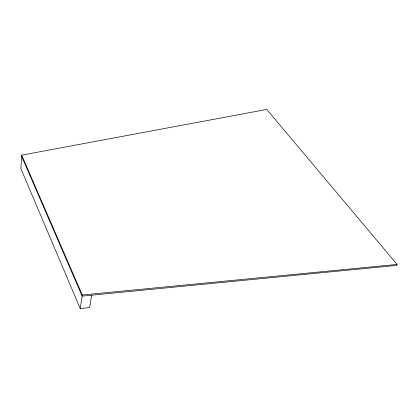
<?xml version="1.0" encoding="UTF-8"?>
<svg xmlns="http://www.w3.org/2000/svg" width="418" height="418" viewBox="0 0 418 418"><rect width="100%" height="100%" fill="white"/><g stroke="black" fill="none" stroke-linecap="round" stroke-linejoin="round"><path stroke-width="0.63" d="M21.631 156.295L82.121 296.122L396.551 265.414L397.1 264.427L266.747 109.427L21.699 155.162L20.9 168.684L80.214 308.573L89.598 307.596L91.657 295.192M80.214 308.573L82.299 294.983L21.699 155.162M82.299 294.983L397.1 264.427"/></g></svg>
